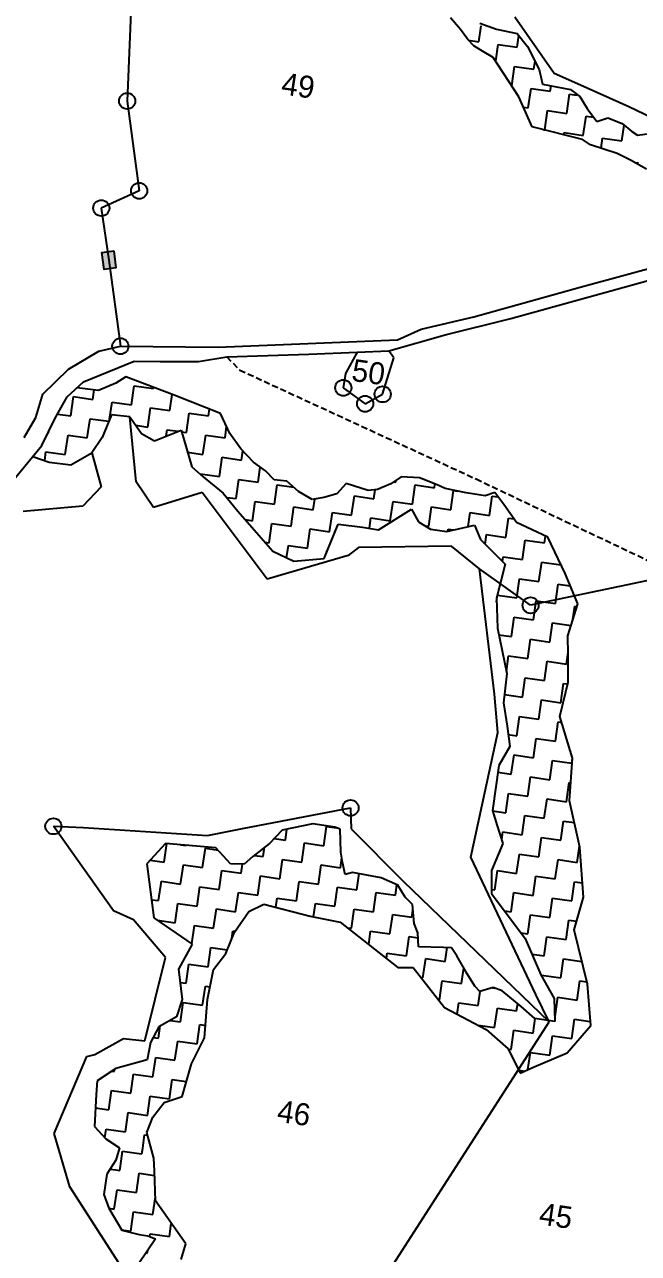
# Model space of a CAD drawing. Header units: metres. Extents: x 322372 to 326475, y 1828986 to 1832433.
# Drawn here: x 323819 to 324334, y 1830071 to 1831102 of the extents above; entities that cross this region are included whole.
import ezdxf

# ---------------------------------------------------------------- set-up
doc = ezdxf.new("R2010")
doc.units = ezdxf.units.M
doc.header["$MEASUREMENT"] = 0
doc.linetypes.add('DASHED', pattern=[0.75, 0.5, -0.25])
for name, color, linetype in [('LINE_FOOTPATH', 1, 'DASHED'), ('POLY_HATCH', 12, 'Continuous'), ('POLY_PARCEL', 6, 'Continuous'), ('POLY_ROAD', 30, 'Continuous'), ('POLY_WATER', 4, 'Continuous'), ('TEXT_PARCEL', 7, 'Continuous')]:
    doc.layers.add(name, color=color, linetype=linetype)
doc.styles.add('TEXT_MAP', font='', dxfattribs={"height": 2.5})
doc.styles.get('TEXT_MAP').set_extended_font_data('Kruti Dev 050')

msp = doc.modelspace()

# ---------------------------------------------------------------- hatches: boundary and pattern name
msp.add_hatch(color=256).paths.add_polyline_path([(323885.4, 1830897.1), (323895.2, 1830898.4), (323893.4, 1830912.6), (323883.5, 1830911.3)])

# ---------------------------------------------------------------- linework, layer by layer
msp.add_lwpolyline([(323893.4, 1830912.6), (323895.2, 1830898.4), (323885.4, 1830897.1), (323883.5, 1830911.3)], close=True)
for centre in [(323904.7, 1831038.3), (323914.8, 1830963), (323883, 1830948.5), (323899, 1830832.6), (324086, 1830797.7), (324119, 1830792.3), (324104.3, 1830784.3), (324243.1, 1830615.2), (324092.1, 1830445.2), (323842.8, 1830429.8)]:
    msp.add_circle(centre, 6.76)
at = {"layer": 'LINE_FOOTPATH', "ltscale": 10}
for p, q in [((323988.2, 1830823.7), (323999.2, 1830812.6)), ((323999.2, 1830812.6), (324197.4, 1830721.2)), ((324197.4, 1830721.2), (324343.5, 1830651.9))]:
    msp.add_line(p, q, dxfattribs=at)
at = {"layer": 'POLY_HATCH'}
for p, q in [((324184.2, 1831098.4), (324175.8, 1831108.1)), ((324190.4, 1831090), (324184.2, 1831098.4)), ((324200.4, 1831103.6), (324214.6, 1831098.7)), ((324214.6, 1831098.7), (324231.8, 1831095)), ((324231.8, 1831095), (324240.6, 1831084.1)), ((324195.4, 1831084.7), (324190.4, 1831090)), ((324202.8, 1831080.2), (324195.4, 1831084.7)), ((324240.6, 1831084.1), (324250.4, 1831064.9)), ((324211.7, 1831074.9), (324202.8, 1831080.2)), ((324233.2, 1831041.8), (324211.7, 1831074.9)), ((324250.4, 1831064.9), (324253.2, 1831052.4)), ((324253.2, 1831052.4), (324276.7, 1831047.9)), ((324276.7, 1831047.9), (324284.4, 1831042.2)), ((324244.5, 1831016.7), (324233.2, 1831041.8)), ((324284.4, 1831042.2), (324290.5, 1831032.2)), ((324290.5, 1831032.2), (324298.6, 1831021.3)), ((324298.6, 1831021.3), (324308, 1831024.2)), ((324308, 1831024.2), (324320, 1831019.6)), ((324286.5, 1831006.1), (324244.5, 1831016.7)), ((324320, 1831019.6), (324328.1, 1831012.7)), ((324328.1, 1831012.7), (324332.9, 1831009.8)), ((324332.9, 1831009.8), (324346.9, 1831011.7)), ((324293.3, 1831001.7), (324286.5, 1831006.1)), ((324315.8, 1830994.4), (324293.3, 1831001.7)), ((324327, 1830988.8), (324315.8, 1830994.4)), ((324340.2, 1830981.2), (324327, 1830988.8)), ((323903.7, 1830807), (323895.1, 1830801.7)), ((323944.2, 1830791.4), (323903.7, 1830807)), ((323880.6, 1830795.4), (323862.7, 1830797.7)), ((323862.7, 1830797.7), (323862.7, 1830797.7)), ((323895.1, 1830801.7), (323880.6, 1830795.4)), ((323982.9, 1830776.2), (323944.2, 1830791.4)), ((323990.9, 1830759.5), (323982.9, 1830776.2)), ((323906.8, 1830773.4), (323916.8, 1830759.4)), ((323916.8, 1830759.4), (323927.6, 1830753.1)), ((323927.6, 1830753.1), (323949.9, 1830762.2)), ((323949.9, 1830762.2), (323958.8, 1830731.4)), ((324000, 1830746.5), (323990.9, 1830759.5)), ((324010.7, 1830735.2), (324000, 1830746.5)), ((323825.6, 1830740.1), (323839.3, 1830735.2)), ((323839.3, 1830735.2), (323857.3, 1830733.2)), ((323857.3, 1830733.2), (323875, 1830743.1)), ((324020.7, 1830728), (324010.7, 1830735.2)), ((323958.8, 1830731.4), (323968.4, 1830723.1)), ((323968.4, 1830723.1), (323985.2, 1830709.4)), ((324028.1, 1830720.4), (324020.7, 1830728)), ((324134.5, 1830723.1), (324125.9, 1830717.2)), ((324150, 1830722.2), (324134.5, 1830723.1)), ((324038.7, 1830719.4), (324028.1, 1830720.4)), ((324048.5, 1830710.8), (324038.7, 1830719.4)), ((324088.3, 1830717.4), (324080.6, 1830708.8)), ((324106.9, 1830711.5), (324088.3, 1830717.4)), ((324125.9, 1830717.2), (324114.8, 1830712.3)), ((324164.7, 1830716.2), (324150, 1830722.2)), ((324171.4, 1830713.3), (324164.7, 1830716.2)), ((324189, 1830709.5), (324171.4, 1830713.3)), ((323985.2, 1830709.4), (323997.5, 1830694.3)), ((324059.8, 1830704), (324048.5, 1830710.8)), ((324069.8, 1830705.8), (324059.8, 1830704)), ((324080.6, 1830708.8), (324069.8, 1830705.8)), ((324114.8, 1830712.3), (324106.9, 1830711.5)), ((324204.9, 1830707.2), (324189, 1830709.5)), ((324213, 1830709.9), (324204.9, 1830707.2)), ((324220.7, 1830699.7), (324213, 1830709.9)), ((323997.5, 1830694.3), (324026.9, 1830660.6)), ((324115.5, 1830678.4), (324143.2, 1830695.9)), ((324143.2, 1830695.9), (324149.2, 1830685.3)), ((324231.4, 1830684.6), (324220.7, 1830699.7)), ((324070, 1830654.4), (324081.6, 1830683.3)), ((324081.6, 1830683.3), (324102, 1830680.9)), ((324149.2, 1830685.3), (324159.1, 1830679.1)), ((324172.7, 1830677.2), (324196, 1830682.4)), ((324196, 1830682.4), (324201.2, 1830670.4)), ((324257.6, 1830672.4), (324231.4, 1830684.6)), ((324102, 1830680.9), (324115.5, 1830678.4)), ((324159.1, 1830679.1), (324172.7, 1830677.2)), ((324272, 1830641.8), (324257.6, 1830672.4)), ((324201.2, 1830670.4), (324221.8, 1830649.7)), ((324026.9, 1830660.6), (324044.5, 1830652.2)), ((324044.5, 1830652.2), (324070, 1830654.4)), ((324221.8, 1830649.7), (324214.5, 1830621.3)), ((324282.6, 1830616.3), (324272, 1830641.8)), ((324214.5, 1830621.3), (324215.2, 1830596.1)), ((324274.2, 1830589.6), (324282.6, 1830616.3)), ((324215.2, 1830596.1), (324223.1, 1830558)), ((324274.6, 1830574), (324274.2, 1830589.6)), ((324274.5, 1830550.7), (324274.6, 1830574)), ((324223.1, 1830558), (324220.3, 1830533.4)), ((324267.7, 1830521.9), (324274.5, 1830550.7)), ((324220.3, 1830533.4), (324223.4, 1830513.7)), ((324278.3, 1830486.9), (324267.7, 1830521.9)), ((324223.4, 1830513.7), (324225.7, 1830496.7)), ((324225.7, 1830496.7), (324216.5, 1830480.9)), ((324275.8, 1830451), (324278.3, 1830486.9)), ((324216.5, 1830480.9), (324211.1, 1830443.1)), ((324284.5, 1830412.2), (324275.8, 1830451)), ((324211.1, 1830443.1), (324215.1, 1830430.2)), ((324034.7, 1830426.6), (324024, 1830415.3)), ((324060.5, 1830431.8), (324034.7, 1830426.6)), ((324078.8, 1830429.1), (324060.5, 1830431.8)), ((324083.4, 1830427.4), (324078.8, 1830429.1)), ((324083.8, 1830408.1), (324083.4, 1830427.4)), ((324215.1, 1830430.2), (324219.9, 1830415.3)), ((323936.9, 1830415.3), (323921.1, 1830398.3)), ((323979.1, 1830411.8), (323936.9, 1830415.3)), ((324024, 1830415.3), (324010.1, 1830404.4)), ((324219.9, 1830415.3), (324210.3, 1830392.6)), ((323991.4, 1830398.3), (323979.1, 1830411.8)), ((324010.1, 1830404.4), (324002.8, 1830398)), ((324085.3, 1830399.8), (324083.8, 1830408.1)), ((324287.5, 1830370.3), (324284.5, 1830412.2)), ((323921.1, 1830398.3), (323927.1, 1830353.1)), ((324002.8, 1830398), (323991.4, 1830398.3)), ((324087.6, 1830389.3), (324085.3, 1830399.8)), ((324093.7, 1830391.1), (324087.6, 1830389.3)), ((324117.7, 1830386.6), (324093.7, 1830391.1)), ((324131.8, 1830380.3), (324117.7, 1830386.6)), ((324210.3, 1830392.6), (324210.2, 1830373.3)), ((324137.9, 1830370.3), (324131.8, 1830380.3)), ((324210.2, 1830373.3), (324238.5, 1830335.5)), ((324006.8, 1830358.4), (324019.4, 1830364.4)), ((324019.4, 1830364.4), (324058.1, 1830354.3)), ((324144, 1830364.1), (324137.9, 1830370.3)), ((324145.5, 1830348.3), (324144, 1830364.1)), ((324279.7, 1830342.9), (324287.5, 1830370.3)), ((323927.1, 1830353.1), (323959.1, 1830330.9)), ((323994.6, 1830340.8), (324006.8, 1830358.4)), ((324058.1, 1830354.3), (324083.3, 1830349.4)), ((324083.3, 1830349.4), (324131.7, 1830311.3)), ((324148.6, 1830340.4), (324145.5, 1830348.3)), ((324290.7, 1830297.2), (324279.7, 1830342.9)), ((323987.5, 1830323), (323994.6, 1830340.8)), ((324149.1, 1830328.5), (324148.6, 1830340.4)), ((324238.5, 1830335.5), (324251.8, 1830305.2)), ((323959.1, 1830330.9), (323947.7, 1830309.9)), ((323977.1, 1830309.6), (323987.5, 1830323)), ((324169.9, 1830328.2), (324149.1, 1830328.5)), ((324176.8, 1830327.8), (324169.9, 1830328.2)), ((324181.2, 1830321.2), (324176.8, 1830327.8)), ((324189.8, 1830306.1), (324181.2, 1830321.2)), ((324131.7, 1830311.3), (324144.7, 1830311.4)), ((324144.7, 1830311.4), (324171, 1830277.8)), ((323947.7, 1830309.9), (323950.8, 1830284.4)), ((323972.2, 1830284.3), (323977.1, 1830309.6)), ((324196.3, 1830295.5), (324189.8, 1830306.1)), ((324251.8, 1830305.2), (324262.9, 1830285.4)), ((324200.5, 1830291.1), (324196.3, 1830295.5)), ((324211.7, 1830294.4), (324200.5, 1830291.1)), ((324219.3, 1830291.7), (324211.7, 1830294.4)), ((324235.2, 1830278.7), (324219.3, 1830291.7)), ((324293.5, 1830262.5), (324290.7, 1830297.2)), ((323950.8, 1830284.4), (323946.2, 1830270)), ((323969.5, 1830252.3), (323972.2, 1830284.3)), ((324262.9, 1830285.4), (324263.4, 1830266)), ((323946.2, 1830270), (323931.3, 1830261.6)), ((324171, 1830277.8), (324205.9, 1830259.2)), ((324246.6, 1830268.5), (324235.2, 1830278.7)), ((323931.3, 1830261.6), (323924.4, 1830248.3)), ((324205.9, 1830259.2), (324224.3, 1830242.9)), ((324263.4, 1830266), (324246.6, 1830268.5)), ((324273.8, 1830239.7), (324293.5, 1830262.5)), ((323958.6, 1830230.5), (323969.5, 1830252.3)), ((323924.4, 1830248.3), (323921.4, 1830233.7)), ((324224.3, 1830242.9), (324234.4, 1830222.7)), ((324244.1, 1830227.1), (324273.8, 1830239.7)), ((323921.4, 1830233.7), (323895.3, 1830226.6)), ((323950.8, 1830203), (323958.6, 1830230.5)), ((323895.3, 1830226.6), (323879.6, 1830216.3)), ((324234.4, 1830222.7), (324244.1, 1830227.1)), ((323879.6, 1830216.3), (323878.7, 1830204.6)), ((323878.7, 1830204.6), (323877.4, 1830178)), ((323926.3, 1830185.7), (323935.8, 1830198)), ((323935.8, 1830198), (323950.8, 1830203)), ((323877.4, 1830178), (323886.8, 1830167.5)), ((323921.2, 1830172.9), (323926.3, 1830185.7)), ((323886.8, 1830167.5), (323898.3, 1830160)), ((323927.2, 1830151.3), (323921.2, 1830172.9)), ((323898.3, 1830160), (323895.1, 1830149.5)), ((323895.1, 1830149.5), (323887.6, 1830138)), ((323927.6, 1830140.8), (323927.2, 1830151.3)), ((323887.6, 1830138), (323885.1, 1830120.8)), ((323928.5, 1830115.4), (323927.6, 1830140.8)), ((323885.1, 1830120.8), (323889.3, 1830109.3)), ((323953.8, 1830079.4), (323928.5, 1830115.4)), ((323889.3, 1830109.3), (323900.1, 1830091)), ((323900.1, 1830091), (323914.7, 1830087.3)), ((323914.7, 1830087.3), (323922.1, 1830086.2)), ((323922.1, 1830086.2), (323928.4, 1830083.6)), ((323928.4, 1830083.6), (323914.5, 1830063)), ((323950, 1830066.3), (323953.8, 1830079.4))]:
    msp.add_line(p, q, dxfattribs=at)
at = {"layer": 'POLY_HATCH', "linetype": 'Continuous'}
for p, q in [((324199.6, 1831088.1), (324201.5, 1831101.4)), ((324191, 1831089.4), (324199.6, 1831088.1)), ((324213.8, 1831071.8), (324215.8, 1831085.8)), ((324215.8, 1831085.8), (324231.9, 1831083.5)), ((324231.9, 1831083.5), (324233.3, 1831093.2)), ((324227.3, 1831051.2), (324229.6, 1831067.3)), ((324229.6, 1831067.3), (324245.8, 1831065)), ((324245.8, 1831065), (324246.8, 1831072)), ((324227.1, 1831051.2), (324227.3, 1831051.2)), ((324241.1, 1831032.7), (324243.5, 1831048.8)), ((324243.5, 1831048.8), (324259.6, 1831046.5)), ((324259.6, 1831046.5), (324260.3, 1831051.1)), ((324273.5, 1831028), (324275.8, 1831044.2)), ((324275.8, 1831044.2), (324282.2, 1831043.3)), ((324237, 1831033.3), (324241.1, 1831032.7)), ((324255, 1831014.2), (324257.3, 1831030.3)), ((324257.3, 1831030.3), (324273.5, 1831028)), ((324287.3, 1831009.5), (324289.7, 1831025.7)), ((324289.7, 1831025.7), (324296, 1831024.8)), ((324305.5, 1831023.4), (324305.8, 1831023.4)), ((324305.8, 1831023.4), (324305.9, 1831023.5)), ((324254, 1831014.3), (324255, 1831014.2)), ((324270.9, 1831010), (324271.2, 1831011.8)), ((324271.2, 1831011.8), (324287.3, 1831009.5)), ((324319.7, 1831004.9), (324321.6, 1831018.2)), ((324302.3, 1830998.8), (324303.5, 1831007.2)), ((324303.5, 1831007.2), (324319.7, 1831004.9)), ((324330.5, 1830986.8), (324333.5, 1830986.4)), ((323875.9, 1830788), (323877, 1830795.9)), ((323908.2, 1830783.3), (323910.5, 1830799.5)), ((323910.5, 1830799.5), (323926.7, 1830797.2)), ((323926.7, 1830797.2), (323926.9, 1830798.1)), ((323857.4, 1830774.1), (323859.7, 1830790.3)), ((323859.7, 1830790.3), (323875.9, 1830788)), ((323890, 1830771.4), (323892.1, 1830785.7)), ((323892.1, 1830785.7), (323908.2, 1830783.3)), ((323940.6, 1830778.7), (323942.5, 1830792.1)), ((323846.3, 1830775.7), (323857.4, 1830774.1)), ((323922.1, 1830764.8), (323924.4, 1830781)), ((323924.4, 1830781), (323940.6, 1830778.7)), ((323954.4, 1830760.2), (323956.7, 1830776.4)), ((323956.7, 1830776.4), (323972.9, 1830774.1)), ((323972.9, 1830774.1), (323973.7, 1830779.8)), ((323871.2, 1830755.6), (323873.6, 1830771.8)), ((323873.6, 1830771.8), (323889.2, 1830769.6)), ((323911.9, 1830766.3), (323922.1, 1830764.8)), ((323986.8, 1830755.6), (323988.1, 1830765.2)), ((323838.5, 1830760.3), (323838.9, 1830760.3)), ((323838.9, 1830760.3), (323839, 1830761.4)), ((323852.7, 1830741.8), (323855.1, 1830758)), ((323855.1, 1830758), (323871.2, 1830755.6)), ((323937.5, 1830757.1), (323938.2, 1830762.5)), ((323938.2, 1830762.5), (323947.5, 1830761.2)), ((323950.3, 1830760.8), (323954.4, 1830760.2)), ((323968.3, 1830741.7), (323970.6, 1830757.9)), ((323970.6, 1830757.9), (323986.8, 1830755.6)), ((323835.5, 1830736.6), (323836.6, 1830744.1)), ((323836.6, 1830744.1), (323852.7, 1830741.8)), ((324000.6, 1830737.1), (324001.7, 1830744.7)), ((323955.3, 1830743.6), (323968.3, 1830741.7)), ((323982.1, 1830723.2), (323984.4, 1830739.4)), ((323984.4, 1830739.4), (324000.6, 1830737.1)), ((323965.9, 1830725.2), (323966, 1830725.5)), ((323966, 1830725.5), (323982.1, 1830723.2)), ((324014.5, 1830718.6), (324016.3, 1830731.2)), ((323996, 1830704.7), (323998.3, 1830720.9)), ((323998.3, 1830720.9), (324014.5, 1830718.6)), ((324028.3, 1830700.1), (324030.6, 1830716.2)), ((324030.6, 1830716.2), (324044.6, 1830714.2)), ((324128.1, 1830718.8), (324130, 1830718.5)), ((324130, 1830718.5), (324130.3, 1830720.2)), ((324143.9, 1830700), (324146.2, 1830716.2)), ((324146.2, 1830716.2), (324162.4, 1830713.8)), ((324162.4, 1830713.8), (324162.8, 1830717)), ((323988.1, 1830705.8), (323996, 1830704.7)), ((324009.8, 1830686.2), (324012.1, 1830702.4)), ((324012.1, 1830702.4), (324028.3, 1830700.1)), ((324060.7, 1830695.4), (324062, 1830704.4)), ((324093, 1830690.8), (324095.3, 1830707)), ((324095.3, 1830707), (324111.5, 1830704.6)), ((324111.5, 1830704.6), (324112.6, 1830712.1)), ((324176.2, 1830695.3), (324178.5, 1830711.5)), ((324178.5, 1830711.5), (324181.6, 1830711.1)), ((324208.6, 1830690.7), (324210.9, 1830706.9)), ((324210.9, 1830706.9), (324215.8, 1830706.2)), ((324042.2, 1830681.6), (324044.5, 1830697.7)), ((324044.5, 1830697.7), (324060.7, 1830695.4)), ((324074.5, 1830676.9), (324076.8, 1830693.1)), ((324076.8, 1830693.1), (324093, 1830690.8)), ((324125.4, 1830686.1), (324127.7, 1830702.3)), ((324127.7, 1830702.3), (324143.9, 1830700)), ((324157.7, 1830681.5), (324160, 1830697.7)), ((324160, 1830697.7), (324176.2, 1830695.3)), ((324190.7, 1830681.2), (324192.4, 1830693)), ((324192.4, 1830693), (324208.6, 1830690.7)), ((324003.7, 1830687.1), (324009.8, 1830686.2)), ((324023.7, 1830667.7), (324026, 1830683.9)), ((324026, 1830683.9), (324042.2, 1830681.6)), ((324107.9, 1830679.8), (324109.2, 1830688.5)), ((324109.2, 1830688.5), (324125.4, 1830686.1)), ((324154.6, 1830681.9), (324157.7, 1830681.5)), ((324222.4, 1830672.2), (324224.7, 1830688.4)), ((324224.7, 1830688.4), (324229.2, 1830687.7)), ((324056, 1830663.1), (324058.3, 1830679.3)), ((324058.3, 1830679.3), (324074.5, 1830676.9)), ((324173.6, 1830677.4), (324173.9, 1830679.2)), ((324173.9, 1830679.2), (324178.6, 1830678.5)), ((324205.1, 1830666.5), (324206.2, 1830674.5)), ((324206.2, 1830674.5), (324222.4, 1830672.2)), ((324254.7, 1830667.6), (324255.6, 1830673.3)), ((324020.3, 1830668.2), (324023.7, 1830667.7)), ((324038.4, 1830655.1), (324039.9, 1830665.4)), ((324039.9, 1830665.4), (324056, 1830663.1)), ((324236.3, 1830653.7), (324238.6, 1830669.9)), ((324238.6, 1830669.9), (324254.7, 1830667.6)), ((324072, 1830659.4), (324072.2, 1830660.8)), ((324072.2, 1830660.8), (324072.5, 1830660.7)), ((324219.5, 1830652.1), (324220.1, 1830656)), ((324220.1, 1830656), (324236.3, 1830653.7)), ((324250.1, 1830635.2), (324252.4, 1830651.4)), ((324252.4, 1830651.4), (324268.6, 1830649.1)), ((324231.6, 1830621.4), (324233.9, 1830637.5)), ((324233.9, 1830637.5), (324250.1, 1830635.2)), ((324264, 1830616.7), (324266.3, 1830632.9)), ((324266.3, 1830632.9), (324276.3, 1830631.5)), ((324214.6, 1830618), (324215.4, 1830623.7)), ((324215.4, 1830623.7), (324231.6, 1830621.4)), ((324245.5, 1830602.9), (324247.8, 1830619)), ((324247.8, 1830619), (324264, 1830616.7)), ((324278.6, 1830603.4), (324280.1, 1830614.4)), ((324280.1, 1830614.4), (324281.9, 1830614.1)), ((324227, 1830589), (324229.3, 1830605.2)), ((324229.3, 1830605.2), (324245.5, 1830602.9)), ((324259.3, 1830584.4), (324261.6, 1830600.5)), ((324261.6, 1830600.5), (324277, 1830598.3)), ((324216.3, 1830590.5), (324227, 1830589)), ((324240.8, 1830570.5), (324243.1, 1830586.7)), ((324243.1, 1830586.7), (324259.3, 1830584.4)), ((324222.8, 1830559.7), (324224.6, 1830572.8)), ((324224.6, 1830572.8), (324240.8, 1830570.5)), ((324273.2, 1830565.9), (324274.5, 1830575.5)), ((324254.7, 1830552), (324257, 1830568.2)), ((324257, 1830568.2), (324273.2, 1830565.9)), ((324236.2, 1830538.2), (324238.5, 1830554.3)), ((324238.5, 1830554.3), (324254.7, 1830552)), ((324268.5, 1830533.5), (324270.8, 1830549.7)), ((324270.8, 1830549.7), (324274.1, 1830549.2)), ((324221.1, 1830540.3), (324236.2, 1830538.2)), ((324250, 1830519.7), (324252.3, 1830535.9)), ((324252.3, 1830535.9), (324268.5, 1830533.5)), ((324231.5, 1830505.8), (324233.9, 1830522)), ((324233.9, 1830522), (324250, 1830519.7)), ((324263.9, 1830501.2), (324266.2, 1830517.4)), ((324266.2, 1830517.4), (324269.2, 1830516.9)), ((324224.3, 1830506.9), (324231.5, 1830505.8)), ((324245.4, 1830487.3), (324247.7, 1830503.5)), ((324247.7, 1830503.5), (324263.9, 1830501.2)), ((324226.9, 1830473.5), (324229.2, 1830489.7)), ((324229.2, 1830489.7), (324245.4, 1830487.3)), ((324277.7, 1830482.7), (324278.3, 1830487)), ((324259.2, 1830468.8), (324261.6, 1830485)), ((324261.6, 1830485), (324277.7, 1830482.7)), ((324215.7, 1830475.1), (324226.9, 1830473.5)), ((324240.7, 1830455), (324243.1, 1830471.2)), ((324243.1, 1830471.2), (324259.2, 1830468.8)), ((324273.1, 1830450.3), (324275.4, 1830466.5)), ((324275.4, 1830466.5), (324276.9, 1830466.3)), ((324222.2, 1830441.1), (324224.6, 1830457.3)), ((324224.6, 1830457.3), (324240.7, 1830455)), ((324254.6, 1830436.5), (324256.9, 1830452.7)), ((324256.9, 1830452.7), (324273.1, 1830450.3)), ((324211.2, 1830442.7), (324222.2, 1830441.1)), ((324236.1, 1830422.6), (324238.4, 1830438.8)), ((324238.4, 1830438.8), (324254.6, 1830436.5)), ((324037.4, 1830418.2), (324038.7, 1830427.4)), ((324069.7, 1830413.5), (324072, 1830429.7)), ((324072, 1830429.7), (324080.7, 1830428.4)), ((324219, 1830418.3), (324219.9, 1830425)), ((324219.9, 1830425), (324236.1, 1830422.6)), ((324268.4, 1830418), (324270.8, 1830434.2)), ((324270.8, 1830434.2), (324279.8, 1830432.9)), ((323935.7, 1830399.7), (323937.9, 1830415.2)), ((323949.3, 1830414.3), (323954.2, 1830413.6)), ((323954.2, 1830413.6), (323954.2, 1830413.9)), ((324028, 1830419.5), (324037.4, 1830418.2)), ((324051.2, 1830399.7), (324053.5, 1830415.8)), ((324053.5, 1830415.8), (324069.7, 1830413.5)), ((324249.9, 1830404.1), (324252.3, 1830420.3)), ((324252.3, 1830420.3), (324268.4, 1830418)), ((323968, 1830395.1), (323970.4, 1830411.3)), ((323970.4, 1830411.3), (323981, 1830409.7)), ((324011.3, 1830405.4), (324018.9, 1830404.3)), ((324018.9, 1830404.3), (324020, 1830412.2)), ((324217.2, 1830408.8), (324217.6, 1830408.8)), ((324217.6, 1830408.8), (324217.8, 1830410.3)), ((324231.4, 1830390.3), (324233.8, 1830406.5)), ((324233.8, 1830406.5), (324249.9, 1830404.1)), ((324282.3, 1830399.5), (324284.2, 1830413.2)), ((323923.9, 1830401.4), (323935.7, 1830399.7)), ((323949.5, 1830381.2), (323951.9, 1830397.4)), ((323951.9, 1830397.4), (323968, 1830395.1)), ((324000.4, 1830390.5), (324001.5, 1830398)), ((324032.7, 1830385.8), (324035, 1830402)), ((324035, 1830402), (324051.2, 1830399.7)), ((324065.1, 1830381.2), (324067.4, 1830397.3)), ((324067.4, 1830397.3), (324083.6, 1830395)), ((324083.6, 1830395), (324084.7, 1830403.2)), ((324263.8, 1830385.6), (324266.1, 1830401.8)), ((324266.1, 1830401.8), (324282.3, 1830399.5)), ((323931, 1830367.4), (323933.4, 1830383.6)), ((323933.4, 1830383.6), (323949.5, 1830381.2)), ((323981.9, 1830376.6), (323984.2, 1830392.8)), ((323984.2, 1830392.8), (324000.4, 1830390.5)), ((324014.2, 1830372), (324016.5, 1830388.1)), ((324016.5, 1830388.1), (324032.7, 1830385.8)), ((324046.6, 1830367.3), (324048.9, 1830383.5)), ((324048.9, 1830383.5), (324065.1, 1830381.2)), ((324097.4, 1830376.5), (324099.4, 1830390.1)), ((324213, 1830376.4), (324215.3, 1830392.6)), ((324215.3, 1830392.6), (324231.4, 1830390.3)), ((324245.3, 1830371.8), (324247.6, 1830388)), ((324247.6, 1830388), (324263.8, 1830385.6)), ((324277.6, 1830367.2), (324280, 1830383.3)), ((324280, 1830383.3), (324286.6, 1830382.4)), ((323963.4, 1830362.8), (323965.7, 1830378.9)), ((323965.7, 1830378.9), (323981.9, 1830376.6)), ((323995.7, 1830358.1), (323998.1, 1830374.3)), ((323998.1, 1830374.3), (324014.2, 1830372)), ((324078.9, 1830362.7), (324081.2, 1830378.8)), ((324081.2, 1830378.8), (324097.4, 1830376.5)), ((324111.3, 1830358), (324113.6, 1830374.2)), ((324113.6, 1830374.2), (324129.8, 1830371.9)), ((324129.8, 1830371.9), (324131, 1830380.6)), ((324210.2, 1830376.8), (324213, 1830376.4)), ((324226.8, 1830357.9), (324229.1, 1830374.1)), ((324229.1, 1830374.1), (324245.3, 1830371.8)), ((323925.1, 1830368.2), (323931, 1830367.4)), ((323944.9, 1830348.9), (323947.2, 1830365.1)), ((323947.2, 1830365.1), (323963.4, 1830362.8)), ((324029.3, 1830361.8), (324030.4, 1830369.6)), ((324030.4, 1830369.6), (324046.6, 1830367.3)), ((324061.1, 1830353.7), (324062.7, 1830365)), ((324062.7, 1830365), (324078.9, 1830362.7)), ((324259.1, 1830353.3), (324261.5, 1830369.5)), ((324261.5, 1830369.5), (324277.6, 1830367.2)), ((323977.2, 1830344.3), (323979.6, 1830360.4)), ((323979.6, 1830360.4), (323995.7, 1830358.1)), ((324092.8, 1830344.2), (324095.1, 1830360.3)), ((324095.1, 1830360.3), (324111.3, 1830358)), ((324125.1, 1830339.5), (324127.4, 1830355.7)), ((324127.4, 1830355.7), (324143.6, 1830353.4)), ((324143.6, 1830353.4), (324144.4, 1830359.2)), ((324221.1, 1830358.8), (324226.8, 1830357.9)), ((324240.7, 1830339.4), (324243, 1830355.6)), ((324243, 1830355.6), (324259.1, 1830353.3)), ((323930.1, 1830351), (323944.9, 1830348.9)), ((323958.8, 1830331.1), (323961.1, 1830346.6)), ((323961.1, 1830346.6), (323977.2, 1830344.3)), ((323992.5, 1830335.6), (323993.4, 1830341.9)), ((323993.4, 1830341.9), (323995.2, 1830341.7)), ((324089.3, 1830344.7), (324092.8, 1830344.2)), ((324107.3, 1830330.5), (324108.9, 1830341.9)), ((324108.9, 1830341.9), (324125.1, 1830339.5)), ((324273, 1830334.8), (324275.3, 1830351)), ((324275.3, 1830351), (324281.8, 1830350.1)), ((324139, 1830321), (324141.3, 1830337.2)), ((324141.3, 1830337.2), (324148.8, 1830336.1)), ((324234.9, 1830340.3), (324240.7, 1830339.4)), ((324254.5, 1830321), (324256.8, 1830337.1)), ((324256.8, 1830337.1), (324273, 1830334.8)), ((323972.6, 1830311.9), (323974.9, 1830328.1)), ((323974.9, 1830328.1), (323988.7, 1830326.1)), ((324122.1, 1830318.9), (324122.8, 1830323.4)), ((324122.8, 1830323.4), (324139, 1830321)), ((324171.3, 1830316.4), (324173, 1830328)), ((324244.3, 1830322.4), (324254.5, 1830321)), ((323954.1, 1830298.1), (323956.4, 1830314.2)), ((323956.4, 1830314.2), (323972.6, 1830311.9)), ((324152.8, 1830302.5), (324155.1, 1830318.7)), ((324155.1, 1830318.7), (324171.3, 1830316.4)), ((324185.2, 1830297.9), (324187, 1830310.9)), ((324268.4, 1830302.5), (324270.7, 1830318.6)), ((324270.7, 1830318.6), (324286, 1830316.4)), ((324151.5, 1830302.7), (324152.8, 1830302.5)), ((324252.2, 1830304.8), (324268.4, 1830302.5)), ((324252.2, 1830304.6), (324252.2, 1830304.8)), ((323949.1, 1830298.8), (323954.1, 1830298.1)), ((323967.9, 1830279.6), (323970.3, 1830295.7)), ((323970.3, 1830295.7), (323974.3, 1830295.2)), ((324166.7, 1830284), (324169, 1830300.2)), ((324169, 1830300.2), (324185.2, 1830297.9)), ((324199, 1830279.4), (324200.7, 1830291.2)), ((324211.1, 1830294.2), (324213, 1830293.9)), ((324282.2, 1830284), (324284.5, 1830300.1)), ((324284.5, 1830300.1), (324290.2, 1830299.3)), ((323949.5, 1830265.7), (323951.8, 1830281.9)), ((323951.8, 1830281.9), (323967.9, 1830279.6)), ((324166, 1830284.1), (324166.7, 1830284)), ((324181.5, 1830272.2), (324182.8, 1830281.7)), ((324182.8, 1830281.7), (324199, 1830279.4)), ((324231.4, 1830274.8), (324232.3, 1830281)), ((324263.7, 1830270.1), (324266, 1830286.3)), ((324266, 1830286.3), (324282.2, 1830284)), ((324212.9, 1830260.9), (324215.2, 1830277.1)), ((324215.2, 1830277.1), (324231.4, 1830274.8)), ((324263.3, 1830270.2), (324263.7, 1830270.1)), ((323931, 1830251.9), (323932.4, 1830262.2)), ((323940.9, 1830266.9), (323949.5, 1830265.7)), ((323963.3, 1830247.2), (323965.6, 1830263.4)), ((323965.6, 1830263.4), (323970.4, 1830262.7)), ((324199, 1830262.9), (324212.9, 1830260.9)), ((324245.2, 1830256.3), (324247, 1830268.4)), ((324277.6, 1830251.6), (324279.9, 1830267.8)), ((324279.9, 1830267.8), (324293.2, 1830265.9)), ((323926.6, 1830252.5), (323931, 1830251.9)), ((323944.8, 1830233.4), (323947.1, 1830249.5)), ((323947.1, 1830249.5), (323963.3, 1830247.2)), ((324226.7, 1830242.4), (324229, 1830258.6)), ((324229, 1830258.6), (324245.2, 1830256.3)), ((324259.1, 1830237.8), (324261.4, 1830253.9)), ((324261.4, 1830253.9), (324277.6, 1830251.6)), ((324224.4, 1830242.7), (324226.7, 1830242.4)), ((324240.8, 1830225.6), (324242.9, 1830240.1)), ((324242.9, 1830240.1), (324259.1, 1830237.8)), ((323926.3, 1830219.5), (323928.6, 1830235.7)), ((323928.6, 1830235.7), (323944.8, 1830233.4)), ((323892, 1830224.4), (323894, 1830224.2)), ((323894, 1830224.2), (323894.2, 1830225.9)), ((323907.8, 1830205.7), (323910.1, 1830221.8)), ((323910.1, 1830221.8), (323926.3, 1830219.5)), ((324233.3, 1830225), (324237.9, 1830224.3)), ((323889.3, 1830191.8), (323891.6, 1830208)), ((323891.6, 1830208), (323907.8, 1830205.7)), ((323940.2, 1830201), (323942.5, 1830217.2)), ((323942.5, 1830217.2), (323954.3, 1830215.5)), ((323921.7, 1830187.2), (323924, 1830203.3)), ((323924, 1830203.3), (323940.2, 1830201)), ((323878.2, 1830193.4), (323889.3, 1830191.8)), ((323903.2, 1830173.3), (323905.5, 1830189.5)), ((323905.5, 1830189.5), (323921.7, 1830187.2)), ((323886, 1830168.4), (323887, 1830175.6)), ((323887, 1830175.6), (323903.2, 1830173.3)), ((323917.7, 1830159.6), (323919.3, 1830171)), ((323919.3, 1830171), (323921.8, 1830170.6)), ((323899, 1830144.5), (323900.9, 1830157.1)), ((323900.9, 1830157.1), (323912.6, 1830155.5)), ((323917, 1830154.8), (323917.7, 1830159.6)), ((323912.6, 1830155.5), (323917, 1830154.8)), ((323890.3, 1830142.2), (323895.3, 1830141.4)), ((323895.3, 1830141.4), (323898.5, 1830141)), ((323898.5, 1830141), (323899, 1830144.5)), ((323912.4, 1830122.5), (323914.7, 1830138.6)), ((323914.7, 1830138.6), (323927.7, 1830136.8)), ((323893.9, 1830108.6), (323896.2, 1830124.8)), ((323896.2, 1830124.8), (323912.4, 1830122.5)), ((323926.2, 1830104), (323928.4, 1830118.9)), ((323889.4, 1830109.3), (323893.9, 1830108.6)), ((323907.7, 1830090.1), (323910.1, 1830106.3)), ((323910.1, 1830106.3), (323926.2, 1830104)), ((323940.1, 1830085.5), (323941.7, 1830096.6)), ((323900, 1830091.2), (323907.7, 1830090.1)), ((323923.6, 1830085.6), (323923.9, 1830087.8)), ((323923.9, 1830087.8), (323940.1, 1830085.5)), ((323921.6, 1830071.6), (323921.9, 1830074)), ((323920.4, 1830071.8), (323921.6, 1830071.6))]:
    msp.add_line(p, q, dxfattribs=at)
at = {"layer": 'POLY_PARCEL'}
for p, q in [((323913.5, 1831245.3), (323904.7, 1831038.3)), ((323904.7, 1831038.3), (323914.8, 1830963)), ((323914.8, 1830963), (323883, 1830948.5)), ((323883, 1830948.5), (323889.4, 1830904.9)), ((323889.4, 1830904.9), (323899, 1830832.6)), ((324097.7, 1830827.7), (324087.7, 1830809.6)), ((324128.3, 1830822.9), (324124.1, 1830828.8)), ((324119, 1830792.3), (324128.3, 1830822.9)), ((324087.7, 1830809.6), (324086, 1830797.7)), ((324086, 1830797.7), (324104.3, 1830784.3)), ((324104.3, 1830784.3), (324119, 1830792.3)), ((324460.7, 1830661), (324243.1, 1830615.2)), ((324243.1, 1830615.2), (324200.1, 1830645.7)), ((324125.3, 1830058.2), (324258.6, 1830265.7))]:
    msp.add_line(p, q, dxfattribs=at)
at = {"layer": 'POLY_ROAD'}
for p, q in [((324284.8, 1830882.2), (324436.1, 1830923.3)), ((324195.6, 1830857.2), (324284.8, 1830882.2)), ((324226.6, 1830855.8), (324341.7, 1830887.7)), ((324151.3, 1830847), (324195.6, 1830857.2)), ((324131.4, 1830838.1), (324151.3, 1830847)), ((324171.5, 1830842.2), (324226.6, 1830855.8)), ((323980.9, 1830831.9), (324131.4, 1830838.1)), ((324124.1, 1830828.8), (324171.5, 1830842.2)), ((323855.4, 1830813.3), (323880.9, 1830828.5)), ((323880.9, 1830828.5), (323899, 1830832.6)), ((323899, 1830832.6), (323980.9, 1830831.9)), ((324057.2, 1830826), (324097.7, 1830827.7)), ((324097.7, 1830827.7), (324124.1, 1830828.8)), ((323868.1, 1830802.7), (323910.7, 1830820.1)), ((323910.7, 1830820.1), (323932.3, 1830819.7)), ((323932.3, 1830819.7), (323964.5, 1830819.9)), ((323964.5, 1830819.9), (323988.2, 1830823.7)), ((323988.2, 1830823.7), (324057.2, 1830826)), ((323833.9, 1830792.4), (323855.4, 1830813.3)), ((323854.3, 1830790.1), (323868.1, 1830802.7)), ((323828, 1830772.7), (323833.9, 1830792.4)), ((323844.3, 1830772.3), (323854.3, 1830790.1)), ((323818.2, 1830756), (323828, 1830772.7)), ((323833.2, 1830749.3), (323844.3, 1830772.3)), ((323803.2, 1830712.9), (323833.2, 1830749.3))]:
    msp.add_line(p, q, dxfattribs=at)
at = {"layer": 'POLY_WATER'}
for p, q in [((324263, 1831061.5), (324229.8, 1831108.7)), ((324282.4, 1831052.9), (324263, 1831061.5)), ((324325.5, 1831033.6), (324282.4, 1831052.9)), ((324361.2, 1831016.3), (324325.5, 1831033.6)), ((323891.5, 1830775), (323883.6, 1830755.9)), ((323906.8, 1830773.4), (323891.5, 1830775)), ((323912.3, 1830718.7), (323906.8, 1830773.4)), ((323883.6, 1830755.9), (323875, 1830743.1)), ((323875, 1830743.1), (323882.8, 1830714.5)), ((323882.8, 1830714.5), (323867.5, 1830698.5)), ((323926.9, 1830697.4), (323912.3, 1830718.7)), ((323967.6, 1830709.8), (323926.9, 1830697.4)), ((324022.1, 1830637.1), (323967.6, 1830709.8)), ((323867.5, 1830698.5), (323817.5, 1830693.8)), ((324098.8, 1830663.6), (324090, 1830657.1)), ((324176.8, 1830664.8), (324098.8, 1830663.6)), ((324200.1, 1830645.7), (324176.8, 1830664.8)), ((324090, 1830657.1), (324022.1, 1830637.1)), ((324212.7, 1830540.6), (324200.1, 1830645.7)), ((324215.5, 1830508.4), (324212.7, 1830540.6)), ((324193, 1830404), (324215.5, 1830508.4)), ((324001.5, 1830428), (324092.1, 1830445.2)), ((324092.1, 1830445.2), (324092.7, 1830427.6)), ((323893.2, 1830358.9), (323842.8, 1830429.8)), ((323842.8, 1830429.8), (323868.2, 1830428.8)), ((323868.2, 1830428.8), (323972, 1830422.1)), ((323972, 1830422.1), (324001.5, 1830428)), ((324092.7, 1830427.6), (324136.3, 1830383.7)), ((324247.6, 1830288.5), (324193, 1830404)), ((324136.3, 1830383.7), (324258.6, 1830265.7)), ((323910.1, 1830351.2), (323893.2, 1830358.9)), ((323936.9, 1830319.7), (323910.1, 1830351.2)), ((323919.5, 1830249.8), (323936.9, 1830319.7)), ((324258.6, 1830265.7), (324247.6, 1830288.5)), ((323877.5, 1830238.3), (323901.7, 1830251.8)), ((323901.7, 1830251.8), (323919.5, 1830249.8)), ((323843.5, 1830172.1), (323870.8, 1830236.6)), ((323870.8, 1830236.6), (323877.5, 1830238.3)), ((323856.7, 1830127.2), (323843.5, 1830172.1)), ((323969.3, 1829952.6), (323856.7, 1830127.2))]:
    msp.add_line(p, q, dxfattribs=at)

# ---------------------------------------------------------------- texts
at = {"layer": 'TEXT_PARCEL', "style": 'TEXT_MAP'}
for s, p in [('49', (324033.2, 1831044.1)), ('50', (324092.2, 1830803.7)), ('46', (324029.7, 1830182)), ('45', (324249.4, 1830095.8))]:
    msp.add_text(s, height=18.53, rotation=351.8295, dxfattribs=at).set_placement(p)

doc.saveas('drawing.dxf')
